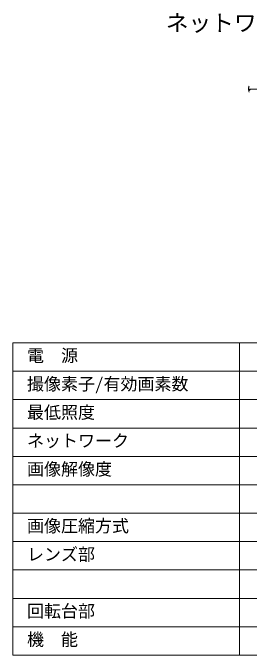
# Model space of a CAD drawing. Units: millimetres, scale not verified. Extents: x -62 to 63, y -56 to 57.
# Drawn here: x -62.5 to -20.8, y -56.4 to 56.7 of the extents above; entities that cross this region are included whole.
import ezdxf
from ezdxf.enums import TextEntityAlignment as Align

# ---------------------------------------------------------------- set-up
doc = ezdxf.new("R2010")
doc.units = ezdxf.units.MM
doc.header["$LTSCALE"] = 0.125
doc.layers.add('0-1_MOJI1', color=7, linetype='Continuous')
doc.layers.add('0-2_WAKU', color=1, linetype='Continuous', lineweight=18)
doc.layers.add('0-5_GAIKEI', color=1, linetype='Continuous', lineweight=18)
doc.styles.add('ＭＳ ゴシック', font='')
doc.styles.get('ＭＳ ゴシック').set_extended_font_data('MS Gothic')

msp = doc.modelspace()

# ---------------------------------------------------------------- linework, layer by layer
at = {"layer": '0-2_WAKU', "color": 4}
for p, q in [((-62.4907, -1.375), (62.5093, -1.375)), ((-62.4907, -1.375), (-62.4907, -56.375)), ((-22.4907, -56.375), (-22.4907, -1.375)), ((-62.4907, -56.375), (62.5093, -56.375))]:
    msp.add_line(p, q, dxfattribs=at)
at = {"layer": '0-2_WAKU'}
for p, q in [((-62.4907, -6.375), (62.5093, -6.375)), ((-62.4907, -11.375), (62.5093, -11.375)), ((-62.4907, -16.375), (62.5093, -16.375)), ((-62.4907, -21.375), (62.5093, -21.375)), ((-62.4907, -26.375), (62.5093, -26.375)), ((-62.4907, -31.375), (62.5093, -31.375)), ((-62.4907, -36.375), (62.5093, -36.375)), ((-62.4907, -41.375), (62.5093, -41.375)), ((-62.4907, -46.375), (62.5093, -46.375)), ((-62.4907, -51.375), (62.5093, -51.375))]:
    msp.add_line(p, q, dxfattribs=at)
at = {"layer": '0-5_GAIKEI', "color": 8}
msp.add_line((-20.858, 42.9944), (-20.5449, 43.3075), dxfattribs=at)
at = {"layer": '0-5_GAIKEI', "color": 7}
for points in [[(-20.783, 43.8423), (-20.8036, 43.7971), (-20.8219, 43.7519), (-20.8383, 43.7065), (-20.8648, 43.6151), (-20.8835, 43.5223), (-20.8946, 43.4272), (-20.898, 43.3291), (-20.8937, 43.2267), (-20.8813, 43.1186), (-20.8602, 43.0032), (-20.8293, 42.8776), (-20.7871, 42.7377)], [(-20.8978, 43.3075), (-11.9907, 43.3075), (-11.9907, 41.3075)]]:
    msp.add_lwpolyline(points, dxfattribs=at)

# ---------------------------------------------------------------- texts
at = {"layer": '0-1_MOJI1', "style": 'ＭＳ ゴシック'}
for s, height, p in [('ネットワークカメラ', 2.933, (-35.4907, 52.625)), ('電\u3000源', 2.199, (-59.9907, -5.375)), ('撮像素子/有効画素数', 2.199, (-59.9907, -10.375)), ('最低照度', 2.199, (-59.9907, -15.375)), ('ネットワーク', 2.199, (-59.9907, -20.375)), ('画像解像度', 2.199, (-59.9907, -25.375)), ('画像圧縮方式', 2.199, (-59.9907, -35.375)), ('レンズ部', 2.199, (-59.9907, -40.375)), ('回転台部', 2.199, (-59.9907, -50.375)), ('機\u3000能', 2.199, (-59.9907, -55.375))]:
    msp.add_text(s, height=height, dxfattribs=at).set_placement(p, align=Align.BOTTOM_LEFT)

doc.saveas('drawing.dxf')
